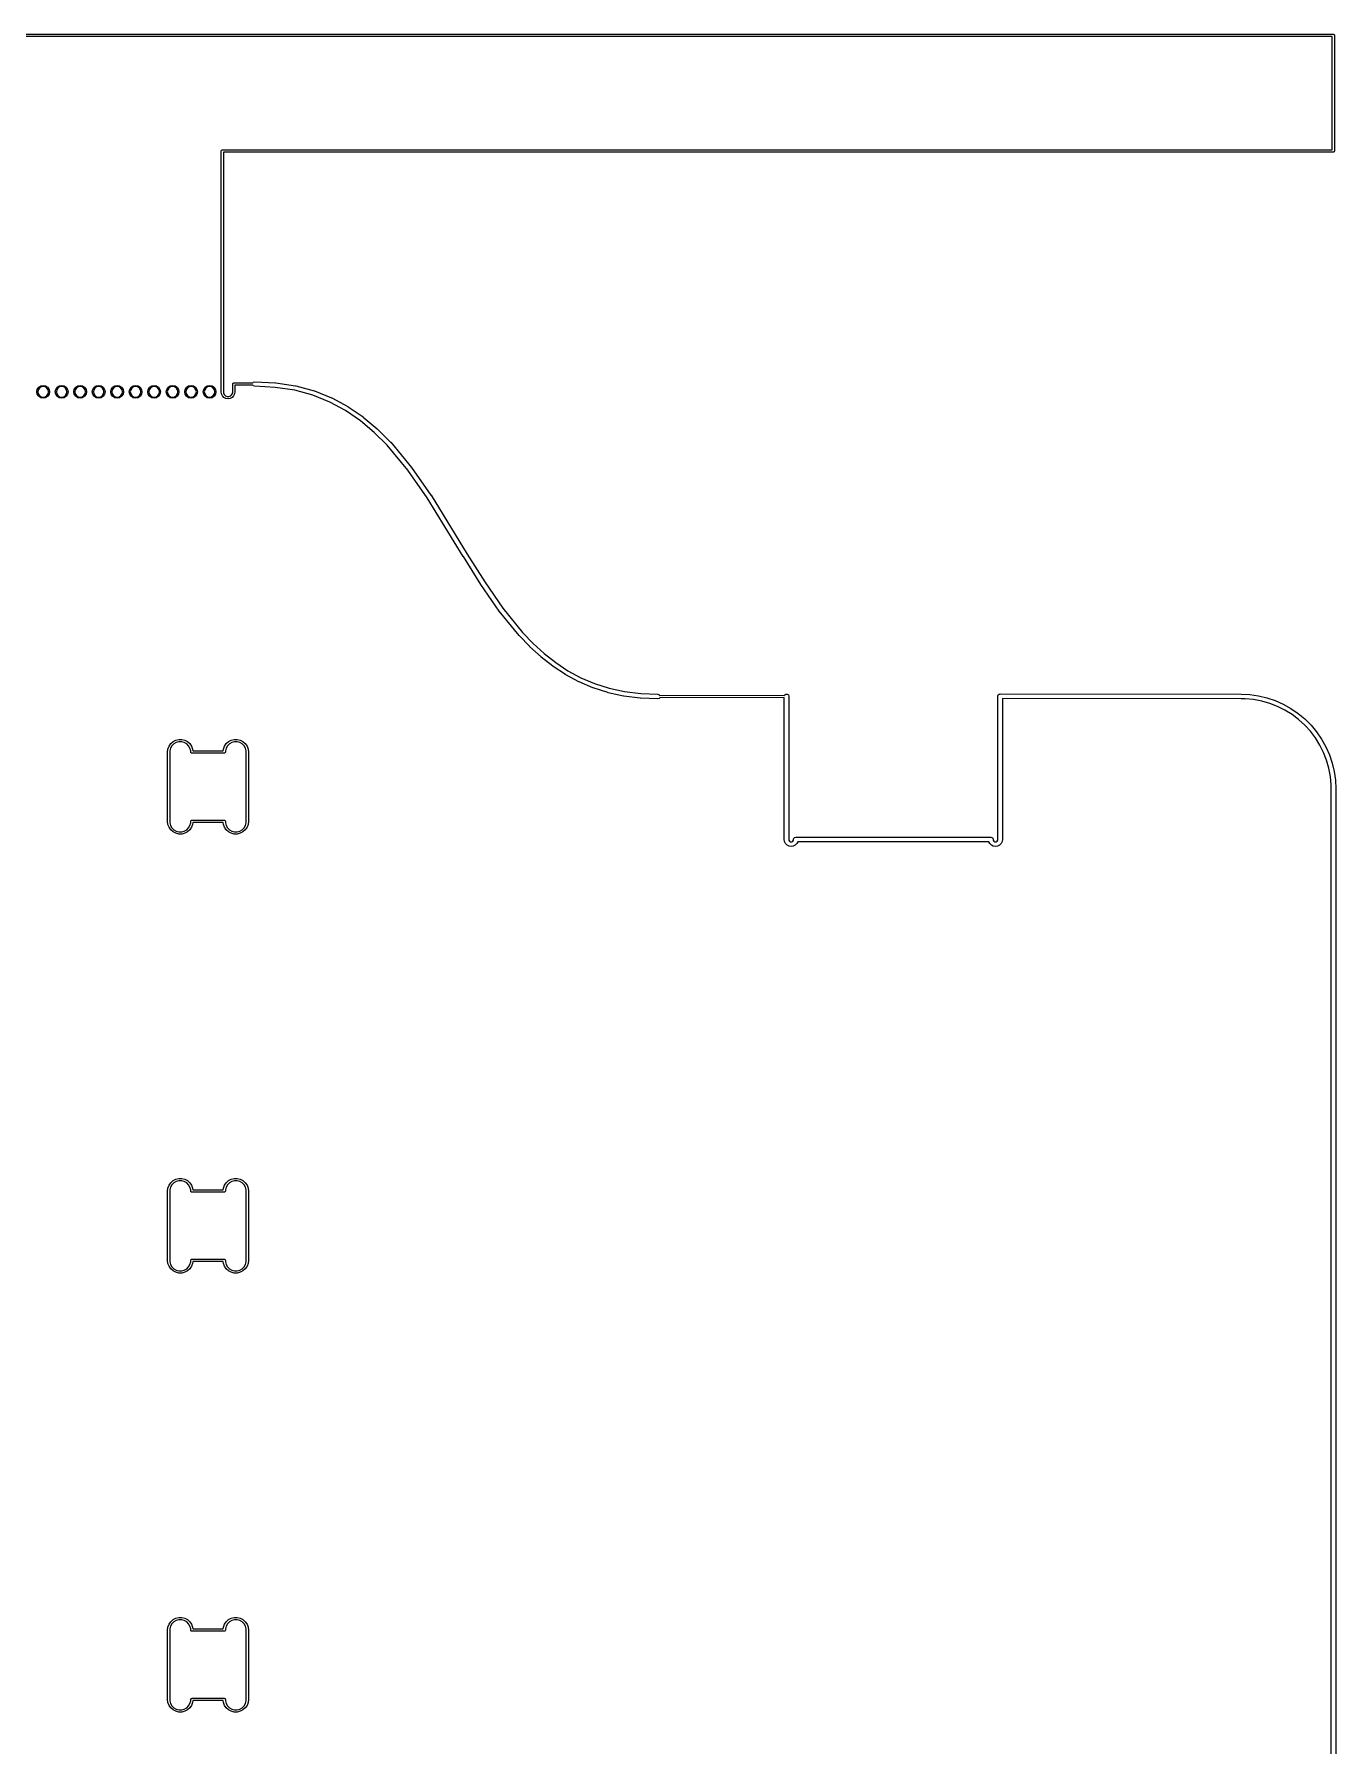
# Model space of a CAD drawing. Extents: x 3.5 to 9.7, y -11.3 to 0.2.
# Drawn here: x 7.493 to 9.71, y -2.743 to 0.173 of the extents above; entities that cross this region are included whole.
import ezdxf

# ---------------------------------------------------------------- set-up
doc = ezdxf.new("R2010")
doc.units = 0
doc.header["$MEASUREMENT"] = 0
doc.layers.add('BLACK', color=7, linetype='CONTINUOUS')

msp = doc.modelspace()

# ---------------------------------------------------------------- linework, layer by layer
at = {"layer": 'BLACK', "linetype": 'CONTINUOUS'}
for p, q in [((4.51438, 0.173131), (9.7063, 0.173131)), ((9.70433, 0.169194), (4.51438, 0.169194)), ((9.70433, -0.023719), (9.70433, 0.169194)), ((9.7063, 0.173131), (9.70769, 0.172555)), ((9.70769, 0.172555), (9.70827, 0.171163)), ((9.70827, 0.171163), (9.70827, -0.025688)), ((7.81122, -0.025688), (7.8118, -0.024296)), ((7.81122, -0.436118), (7.81122, -0.025688)), ((7.8118, -0.024296), (7.81319, -0.023719)), ((7.81319, -0.023719), (9.70433, -0.023719)), ((9.7063, -0.027656), (7.81516, -0.027656)), ((7.81516, -0.027656), (7.81516, -0.436118)), ((9.70769, -0.02708), (9.7063, -0.027656)), ((9.70827, -0.025688), (9.70769, -0.02708)), ((7.49725, -0.436118), (7.49807, -0.431975)), ((7.49807, -0.440261), (7.49725, -0.436118)), ((7.49807, -0.431975), (7.50042, -0.428462)), ((7.49973, -0.432661), (7.49904, -0.436118)), ((7.49904, -0.436118), (7.49973, -0.439574)), ((7.50169, -0.429731), (7.49973, -0.432661)), ((7.50042, -0.428462), (7.50393, -0.426115)), ((7.50462, -0.427773), (7.50169, -0.429731)), ((7.50393, -0.426115), (7.50807, -0.425291)), ((7.50807, -0.427086), (7.50462, -0.427773)), ((7.50807, -0.425291), (7.51222, -0.426115)), ((7.51153, -0.427773), (7.50807, -0.427086)), ((7.51446, -0.429731), (7.51153, -0.427773)), ((7.51222, -0.426115), (7.51573, -0.428462)), ((7.51642, -0.432661), (7.51446, -0.429731)), ((7.51573, -0.428462), (7.51808, -0.431975)), ((7.51711, -0.436118), (7.51642, -0.432661)), ((7.51642, -0.439574), (7.51711, -0.436118)), ((7.51808, -0.431975), (7.5189, -0.436118)), ((7.5189, -0.436118), (7.51808, -0.440261)), ((7.52874, -0.436118), (7.52957, -0.431975)), ((7.52957, -0.440261), (7.52874, -0.436118)), ((7.52957, -0.431975), (7.53191, -0.428462)), ((7.53123, -0.432661), (7.53054, -0.436118)), ((7.53054, -0.436118), (7.53123, -0.439574)), ((7.53318, -0.429731), (7.53123, -0.432661)), ((7.53191, -0.428462), (7.53543, -0.426115)), ((7.53611, -0.427773), (7.53318, -0.429731)), ((7.53543, -0.426115), (7.53957, -0.425291)), ((7.53957, -0.427086), (7.53611, -0.427773)), ((7.53957, -0.425291), (7.54371, -0.426115)), ((7.54303, -0.427773), (7.53957, -0.427086)), ((7.54596, -0.429731), (7.54303, -0.427773)), ((7.54371, -0.426115), (7.54723, -0.428462)), ((7.54791, -0.432661), (7.54596, -0.429731)), ((7.54723, -0.428462), (7.54957, -0.431975)), ((7.5486, -0.436118), (7.54791, -0.432661)), ((7.54791, -0.439574), (7.5486, -0.436118)), ((7.54957, -0.431975), (7.5504, -0.436118)), ((7.5504, -0.436118), (7.54957, -0.440261)), ((7.56024, -0.436118), (7.56106, -0.431975)), ((7.56106, -0.440261), (7.56024, -0.436118)), ((7.56106, -0.431975), (7.56341, -0.428462)), ((7.56272, -0.432661), (7.56203, -0.436118)), ((7.56203, -0.436118), (7.56272, -0.439574)), ((7.56468, -0.429731), (7.56272, -0.432661)), ((7.56341, -0.428462), (7.56692, -0.426115)), ((7.56761, -0.427773), (7.56468, -0.429731)), ((7.56692, -0.426115), (7.57107, -0.425291)), ((7.57107, -0.427086), (7.56761, -0.427773)), ((7.57107, -0.425291), (7.57521, -0.426115)), ((7.57452, -0.427773), (7.57107, -0.427086)), ((7.57745, -0.429731), (7.57452, -0.427773)), ((7.57521, -0.426115), (7.57872, -0.428462)), ((7.57941, -0.432661), (7.57745, -0.429731)), ((7.57872, -0.428462), (7.58107, -0.431975)), ((7.5801, -0.436118), (7.57941, -0.432661)), ((7.57941, -0.439574), (7.5801, -0.436118)), ((7.58107, -0.431975), (7.58189, -0.436118)), ((7.58189, -0.436118), (7.58107, -0.440261)), ((7.59174, -0.436118), (7.59256, -0.431975)), ((7.59256, -0.440261), (7.59174, -0.436118)), ((7.59256, -0.431975), (7.59491, -0.428462)), ((7.59422, -0.432661), (7.59353, -0.436118)), ((7.59353, -0.436118), (7.59422, -0.439574)), ((7.59618, -0.429731), (7.59422, -0.432661)), ((7.59491, -0.428462), (7.59842, -0.426115)), ((7.59911, -0.427773), (7.59618, -0.429731)), ((7.59842, -0.426115), (7.60256, -0.425291)), ((7.60256, -0.427086), (7.59911, -0.427773)), ((7.60256, -0.425291), (7.60671, -0.426115)), ((7.60602, -0.427773), (7.60256, -0.427086)), ((7.60895, -0.429731), (7.60602, -0.427773)), ((7.60671, -0.426115), (7.61022, -0.428462)), ((7.61091, -0.432661), (7.60895, -0.429731)), ((7.61022, -0.428462), (7.61256, -0.431975)), ((7.61159, -0.436118), (7.61091, -0.432661)), ((7.61091, -0.439574), (7.61159, -0.436118)), ((7.61256, -0.431975), (7.61339, -0.436118)), ((7.61339, -0.436118), (7.61256, -0.440261)), ((7.62323, -0.436118), (7.62406, -0.431975)), ((7.62406, -0.440261), (7.62323, -0.436118)), ((7.62406, -0.431975), (7.6264, -0.428462)), ((7.62571, -0.432661), (7.62503, -0.436118)), ((7.62503, -0.436118), (7.62571, -0.439574)), ((7.62767, -0.429731), (7.62571, -0.432661)), ((7.6264, -0.428462), (7.62991, -0.426115)), ((7.6306, -0.427773), (7.62767, -0.429731)), ((7.62991, -0.426115), (7.63406, -0.425291)), ((7.63406, -0.427086), (7.6306, -0.427773)), ((7.63406, -0.425291), (7.6382, -0.426115)), ((7.63751, -0.427773), (7.63406, -0.427086)), ((7.64044, -0.429731), (7.63751, -0.427773)), ((7.6382, -0.426115), (7.64171, -0.428462)), ((7.6424, -0.432661), (7.64044, -0.429731)), ((7.64171, -0.428462), (7.64406, -0.431975)), ((7.64309, -0.436118), (7.6424, -0.432661)), ((7.6424, -0.439574), (7.64309, -0.436118)), ((7.64406, -0.431975), (7.64488, -0.436118)), ((7.64488, -0.436118), (7.64406, -0.440261)), ((7.65473, -0.436118), (7.65555, -0.431975)), ((7.65555, -0.440261), (7.65473, -0.436118)), ((7.65555, -0.431975), (7.6579, -0.428462)), ((7.65721, -0.432661), (7.65652, -0.436118)), ((7.65652, -0.436118), (7.65721, -0.439574)), ((7.65917, -0.429731), (7.65721, -0.432661)), ((7.6579, -0.428462), (7.66141, -0.426115)), ((7.6621, -0.427773), (7.65917, -0.429731)), ((7.66141, -0.426115), (7.66555, -0.425291)), ((7.66555, -0.427086), (7.6621, -0.427773)), ((7.66555, -0.425291), (7.6697, -0.426115)), ((7.66901, -0.427773), (7.66555, -0.427086)), ((7.67194, -0.429731), (7.66901, -0.427773)), ((7.6697, -0.426115), (7.67321, -0.428462)), ((7.6739, -0.432661), (7.67194, -0.429731)), ((7.67321, -0.428462), (7.67556, -0.431975)), ((7.67459, -0.436118), (7.6739, -0.432661)), ((7.6739, -0.439574), (7.67459, -0.436118)), ((7.67556, -0.431975), (7.67638, -0.436118)), ((7.67638, -0.436118), (7.67556, -0.440261)), ((7.68622, -0.436118), (7.68705, -0.431975)), ((7.68705, -0.440261), (7.68622, -0.436118)), ((7.68705, -0.431975), (7.68939, -0.428462)), ((7.68871, -0.432661), (7.68802, -0.436118)), ((7.68802, -0.436118), (7.68871, -0.439574)), ((7.69066, -0.429731), (7.68871, -0.432661)), ((7.68939, -0.428462), (7.69291, -0.426115)), ((7.69359, -0.427773), (7.69066, -0.429731)), ((7.69291, -0.426115), (7.69705, -0.425291)), ((7.69705, -0.427086), (7.69359, -0.427773)), ((7.69705, -0.425291), (7.70119, -0.426115)), ((7.70051, -0.427773), (7.69705, -0.427086)), ((7.70344, -0.429731), (7.70051, -0.427773)), ((7.70119, -0.426115), (7.70471, -0.428462)), ((7.70539, -0.432661), (7.70344, -0.429731)), ((7.70471, -0.428462), (7.70705, -0.431975)), ((7.70608, -0.436118), (7.70539, -0.432661)), ((7.70539, -0.439574), (7.70608, -0.436118)), ((7.70705, -0.431975), (7.70788, -0.436118)), ((7.70788, -0.436118), (7.70705, -0.440261)), ((7.71772, -0.436118), (7.71854, -0.431975)), ((7.71854, -0.440261), (7.71772, -0.436118)), ((7.71854, -0.431975), (7.72089, -0.428462)), ((7.7202, -0.432661), (7.71951, -0.436118)), ((7.71951, -0.436118), (7.7202, -0.439574)), ((7.72216, -0.429731), (7.7202, -0.432661)), ((7.72089, -0.428462), (7.7244, -0.426115)), ((7.72509, -0.427773), (7.72216, -0.429731)), ((7.7244, -0.426115), (7.72855, -0.425291)), ((7.72855, -0.427086), (7.72509, -0.427773)), ((7.72855, -0.425291), (7.73269, -0.426115)), ((7.732, -0.427773), (7.72855, -0.427086)), ((7.73493, -0.429731), (7.732, -0.427773)), ((7.73269, -0.426115), (7.7362, -0.428462)), ((7.73689, -0.432661), (7.73493, -0.429731)), ((7.7362, -0.428462), (7.73855, -0.431975)), ((7.73758, -0.436118), (7.73689, -0.432661)), ((7.73689, -0.439574), (7.73758, -0.436118)), ((7.73855, -0.431975), (7.73937, -0.436118)), ((7.73937, -0.436118), (7.73855, -0.440261)), ((7.74922, -0.436118), (7.75004, -0.431975)), ((7.75004, -0.440261), (7.74922, -0.436118)), ((7.75004, -0.431975), (7.75239, -0.428462)), ((7.7517, -0.432661), (7.75101, -0.436118)), ((7.75101, -0.436118), (7.7517, -0.439574)), ((7.75366, -0.429731), (7.7517, -0.432661)), ((7.75239, -0.428462), (7.7559, -0.426115)), ((7.75659, -0.427773), (7.75366, -0.429731)), ((7.7559, -0.426115), (7.76004, -0.425291)), ((7.76004, -0.427086), (7.75659, -0.427773)), ((7.76004, -0.425291), (7.76419, -0.426115)), ((7.7635, -0.427773), (7.76004, -0.427086)), ((7.76643, -0.429731), (7.7635, -0.427773)), ((7.76419, -0.426115), (7.7677, -0.428462)), ((7.76839, -0.432661), (7.76643, -0.429731)), ((7.7677, -0.428462), (7.77004, -0.431975)), ((7.76907, -0.436118), (7.76839, -0.432661)), ((7.76839, -0.439574), (7.76907, -0.436118)), ((7.77004, -0.431975), (7.77087, -0.436118)), ((7.77087, -0.436118), (7.77004, -0.440261)), ((7.78071, -0.436118), (7.78154, -0.431975)), ((7.78154, -0.440261), (7.78071, -0.436118)), ((7.78154, -0.431975), (7.78388, -0.428462)), ((7.78319, -0.432661), (7.78251, -0.436118)), ((7.78251, -0.436118), (7.78319, -0.439574)), ((7.78515, -0.429731), (7.78319, -0.432661)), ((7.78388, -0.428462), (7.78739, -0.426115)), ((7.78808, -0.427773), (7.78515, -0.429731)), ((7.78739, -0.426115), (7.79154, -0.425291)), ((7.79154, -0.427086), (7.78808, -0.427773)), ((7.79154, -0.425291), (7.79568, -0.426115)), ((7.79499, -0.427773), (7.79154, -0.427086)), ((7.79792, -0.429731), (7.79499, -0.427773)), ((7.79568, -0.426115), (7.79919, -0.428462)), ((7.79988, -0.432661), (7.79792, -0.429731)), ((7.79919, -0.428462), (7.80154, -0.431975)), ((7.80057, -0.436118), (7.79988, -0.432661)), ((7.79988, -0.439574), (7.80057, -0.436118)), ((7.80154, -0.431975), (7.80236, -0.436118)), ((7.80236, -0.436118), (7.80154, -0.440261)), ((7.8118, -0.439768), (7.81122, -0.436118)), ((7.81516, -0.436118), (7.81516, -0.437684)), ((7.83091, -0.422833), (7.8312, -0.422139)), ((7.83091, -0.422834), (7.83091, -0.422833)), ((7.83091, -0.422835), (7.83091, -0.422834)), ((7.83091, -0.436118), (7.83091, -0.422835)), ((7.83091, -0.437684), (7.83091, -0.436118)), ((7.8312, -0.422139), (7.83148, -0.421443)), ((7.83148, -0.421443), (7.83149, -0.421442)), ((7.83149, -0.421442), (7.83218, -0.421153)), ((7.83149, -0.421442), (7.83149, -0.421442)), ((7.83218, -0.421153), (7.83288, -0.420866)), ((7.83288, -0.420866), (7.83288, -0.420866)), ((7.83288, -0.420866), (7.83288, -0.420866)), ((7.83288, -0.420866), (7.86499, -0.42089)), ((7.83485, -0.436118), (7.83427, -0.439768)), ((7.86502, -0.424828), (7.83485, -0.424805)), ((7.83485, -0.424805), (7.83485, -0.436118)), ((7.86499, -0.42089), (7.86605, -0.419568)), ((7.86574, -0.425931), (7.86502, -0.424828)), ((7.86801, -0.426794), (7.86574, -0.425931)), ((7.86605, -0.419568), (7.8684, -0.418929)), ((7.9035, -0.428516), (7.86801, -0.426794)), ((7.8684, -0.418929), (7.90409, -0.420661)), ((7.93656, -0.433615), (7.9035, -0.428516)), ((7.90409, -0.420661), (7.90429, -0.420737)), ((7.90429, -0.420737), (7.9045, -0.420703)), ((7.9045, -0.420703), (7.93798, -0.425867)), ((7.96745, -0.442005), (7.93656, -0.433615)), ((7.93798, -0.425867), (7.93818, -0.42597)), ((7.93818, -0.42597), (7.93841, -0.425959)), ((7.93841, -0.425959), (7.96973, -0.434466)), ((7.96973, -0.434466), (7.96993, -0.434594)), ((7.96993, -0.434594), (7.97017, -0.43461)), ((7.97017, -0.43461), (7.99943, -0.446319)), ((7.50042, -0.443773), (7.49807, -0.440261)), ((7.49973, -0.439574), (7.50169, -0.442504)), ((7.50393, -0.44612), (7.50042, -0.443773)), ((7.50169, -0.442504), (7.50462, -0.444462)), ((7.50807, -0.446945), (7.50393, -0.44612)), ((7.50462, -0.444462), (7.50807, -0.44515)), ((7.50807, -0.44515), (7.51153, -0.444462)), ((7.51222, -0.44612), (7.50807, -0.446945)), ((7.51153, -0.444462), (7.51446, -0.442504)), ((7.51573, -0.443773), (7.51222, -0.44612)), ((7.51446, -0.442504), (7.51642, -0.439574)), ((7.51808, -0.440261), (7.51573, -0.443773)), ((7.53191, -0.443773), (7.52957, -0.440261)), ((7.53123, -0.439574), (7.53318, -0.442504)), ((7.53543, -0.44612), (7.53191, -0.443773)), ((7.53318, -0.442504), (7.53611, -0.444462)), ((7.53957, -0.446945), (7.53543, -0.44612)), ((7.53611, -0.444462), (7.53957, -0.44515)), ((7.53957, -0.44515), (7.54303, -0.444462)), ((7.54371, -0.44612), (7.53957, -0.446945)), ((7.54303, -0.444462), (7.54596, -0.442504)), ((7.54723, -0.443773), (7.54371, -0.44612)), ((7.54596, -0.442504), (7.54791, -0.439574)), ((7.54957, -0.440261), (7.54723, -0.443773)), ((7.56341, -0.443773), (7.56106, -0.440261)), ((7.56272, -0.439574), (7.56468, -0.442504)), ((7.56692, -0.44612), (7.56341, -0.443773)), ((7.56468, -0.442504), (7.56761, -0.444462)), ((7.57107, -0.446945), (7.56692, -0.44612)), ((7.56761, -0.444462), (7.57107, -0.44515)), ((7.57107, -0.44515), (7.57452, -0.444462)), ((7.57521, -0.44612), (7.57107, -0.446945)), ((7.57452, -0.444462), (7.57745, -0.442504)), ((7.57872, -0.443773), (7.57521, -0.44612)), ((7.57745, -0.442504), (7.57941, -0.439574)), ((7.58107, -0.440261), (7.57872, -0.443773)), ((7.59491, -0.443773), (7.59256, -0.440261)), ((7.59422, -0.439574), (7.59618, -0.442504)), ((7.59842, -0.44612), (7.59491, -0.443773)), ((7.59618, -0.442504), (7.59911, -0.444462)), ((7.60256, -0.446945), (7.59842, -0.44612)), ((7.59911, -0.444462), (7.60256, -0.44515)), ((7.60256, -0.44515), (7.60602, -0.444462)), ((7.60671, -0.44612), (7.60256, -0.446945)), ((7.60602, -0.444462), (7.60895, -0.442504)), ((7.61022, -0.443773), (7.60671, -0.44612)), ((7.60895, -0.442504), (7.61091, -0.439574)), ((7.61256, -0.440261), (7.61022, -0.443773)), ((7.6264, -0.443773), (7.62406, -0.440261)), ((7.62571, -0.439574), (7.62767, -0.442504)), ((7.62991, -0.44612), (7.6264, -0.443773)), ((7.62767, -0.442504), (7.6306, -0.444462)), ((7.63406, -0.446945), (7.62991, -0.44612)), ((7.6306, -0.444462), (7.63406, -0.44515)), ((7.63406, -0.44515), (7.63751, -0.444462)), ((7.6382, -0.44612), (7.63406, -0.446945)), ((7.63751, -0.444462), (7.64044, -0.442504)), ((7.64171, -0.443773), (7.6382, -0.44612)), ((7.64044, -0.442504), (7.6424, -0.439574)), ((7.64406, -0.440261), (7.64171, -0.443773)), ((7.6579, -0.443773), (7.65555, -0.440261)), ((7.65721, -0.439574), (7.65917, -0.442504)), ((7.66141, -0.44612), (7.6579, -0.443773)), ((7.65917, -0.442504), (7.6621, -0.444462)), ((7.66555, -0.446945), (7.66141, -0.44612)), ((7.6621, -0.444462), (7.66555, -0.44515)), ((7.66555, -0.44515), (7.66901, -0.444462)), ((7.6697, -0.44612), (7.66555, -0.446945)), ((7.66901, -0.444462), (7.67194, -0.442504)), ((7.67321, -0.443773), (7.6697, -0.44612)), ((7.67194, -0.442504), (7.6739, -0.439574)), ((7.67556, -0.440261), (7.67321, -0.443773)), ((7.68939, -0.443773), (7.68705, -0.440261)), ((7.68871, -0.439574), (7.69066, -0.442504)), ((7.69291, -0.44612), (7.68939, -0.443773)), ((7.69066, -0.442504), (7.69359, -0.444462)), ((7.69705, -0.446945), (7.69291, -0.44612)), ((7.69359, -0.444462), (7.69705, -0.44515)), ((7.69705, -0.44515), (7.70051, -0.444462)), ((7.70119, -0.44612), (7.69705, -0.446945)), ((7.70051, -0.444462), (7.70344, -0.442504)), ((7.70471, -0.443773), (7.70119, -0.44612)), ((7.70344, -0.442504), (7.70539, -0.439574)), ((7.70705, -0.440261), (7.70471, -0.443773)), ((7.72089, -0.443773), (7.71854, -0.440261)), ((7.7202, -0.439574), (7.72216, -0.442504)), ((7.7244, -0.44612), (7.72089, -0.443773)), ((7.72216, -0.442504), (7.72509, -0.444462)), ((7.72855, -0.446945), (7.7244, -0.44612)), ((7.72509, -0.444462), (7.72855, -0.44515)), ((7.72855, -0.44515), (7.732, -0.444462)), ((7.73269, -0.44612), (7.72855, -0.446945)), ((7.732, -0.444462), (7.73493, -0.442504)), ((7.7362, -0.443773), (7.73269, -0.44612)), ((7.73493, -0.442504), (7.73689, -0.439574)), ((7.73855, -0.440261), (7.7362, -0.443773)), ((7.75239, -0.443773), (7.75004, -0.440261)), ((7.7517, -0.439574), (7.75366, -0.442504)), ((7.7559, -0.44612), (7.75239, -0.443773)), ((7.75366, -0.442504), (7.75659, -0.444462)), ((7.76004, -0.446945), (7.7559, -0.44612)), ((7.75659, -0.444462), (7.76004, -0.44515)), ((7.76004, -0.44515), (7.7635, -0.444462)), ((7.76419, -0.44612), (7.76004, -0.446945)), ((7.7635, -0.444462), (7.76643, -0.442504)), ((7.7677, -0.443773), (7.76419, -0.44612)), ((7.76643, -0.442504), (7.76839, -0.439574)), ((7.77004, -0.440261), (7.7677, -0.443773)), ((7.78388, -0.443773), (7.78154, -0.440261)), ((7.78319, -0.439574), (7.78515, -0.442504)), ((7.78739, -0.44612), (7.78388, -0.443773)), ((7.78515, -0.442504), (7.78808, -0.444462)), ((7.79154, -0.446945), (7.78739, -0.44612)), ((7.78808, -0.444462), (7.79154, -0.44515)), ((7.79154, -0.44515), (7.79499, -0.444462)), ((7.79568, -0.44612), (7.79154, -0.446945)), ((7.79499, -0.444462), (7.79792, -0.442504)), ((7.79919, -0.443773), (7.79568, -0.44612)), ((7.79792, -0.442504), (7.79988, -0.439574)), ((7.80154, -0.440261), (7.79919, -0.443773)), ((7.81348, -0.44306), (7.8118, -0.439768)), ((7.81609, -0.445673), (7.81348, -0.44306)), ((7.81516, -0.437684), (7.81636, -0.440578)), ((7.81938, -0.447351), (7.81609, -0.445673)), ((7.81636, -0.440578), (7.81857, -0.442793)), ((7.81857, -0.442793), (7.82147, -0.443992)), ((7.82303, -0.447929), (7.81938, -0.447351)), ((7.82147, -0.443992), (7.8246, -0.443992)), ((7.82668, -0.447351), (7.82303, -0.447929)), ((7.8246, -0.443992), (7.82749, -0.442793)), ((7.82998, -0.445673), (7.82668, -0.447351)), ((7.82749, -0.442793), (7.82971, -0.440578)), ((7.82971, -0.440578), (7.83091, -0.437684)), ((7.83259, -0.44306), (7.82998, -0.445673)), ((7.83427, -0.439768), (7.83259, -0.44306)), ((7.99629, -0.453546), (7.96745, -0.442005)), ((8.02322, -0.468066), (7.99629, -0.453546)), ((7.99943, -0.446319), (7.9996, -0.446467)), ((7.9996, -0.446467), (7.99983, -0.446509)), ((7.99983, -0.446509), (8.02715, -0.461236)), ((8.02715, -0.461236), (8.0273, -0.461395)), ((8.0273, -0.461395), (8.02751, -0.461457)), ((8.02751, -0.461457), (8.05302, -0.478983)), ((8.0484, -0.485364), (8.02322, -0.468066)), ((8.07199, -0.505209), (8.0484, -0.485364)), ((8.05302, -0.478983), (8.05314, -0.479141)), ((8.05314, -0.479141), (8.05332, -0.479215)), ((8.05332, -0.479215), (8.07719, -0.499292)), ((8.09414, -0.527315), (8.07199, -0.505209)), ((8.07719, -0.499292), (8.07728, -0.499439)), ((8.07728, -0.499439), (8.07744, -0.499518)), ((8.07744, -0.499518), (8.09983, -0.521872)), ((8.09983, -0.521872), (8.09992, -0.522042)), ((8.09992, -0.522042), (8.10008, -0.522143)), ((8.10008, -0.522143), (8.13565, -0.564967)), ((8.12949, -0.56987), (8.09414, -0.527315)), ((8.16215, -0.616724), (8.12949, -0.56987)), ((8.13565, -0.564967), (8.13571, -0.565127)), ((8.13571, -0.565127), (8.13585, -0.565231)), ((8.13585, -0.565231), (8.16867, -0.612312)), ((8.16867, -0.612312), (8.16871, -0.612422)), ((8.22386, -0.71681), (8.16215, -0.616724)), ((8.16871, -0.612422), (8.1688, -0.612497)), ((8.1688, -0.612497), (8.23056, -0.712668)), ((8.22387, -0.71682), (8.22386, -0.71681)), ((8.22388, -0.716835), (8.22387, -0.71682)), ((8.25365, -0.764316), (8.22388, -0.716835)), ((8.23056, -0.712668), (8.26027, -0.760057)), ((8.25372, -0.764376), (8.25365, -0.764316)), ((8.25375, -0.764465), (8.25372, -0.764376)), ((8.28501, -0.809634), (8.25375, -0.764465)), ((8.26027, -0.760057), (8.29139, -0.805027)), ((8.28513, -0.80973), (8.28501, -0.809634)), ((8.28519, -0.809879), (8.28513, -0.80973)), ((8.31889, -0.851268), (8.28519, -0.809879)), ((8.29139, -0.805027), (8.32489, -0.846174)), ((8.31903, -0.851358), (8.31889, -0.851268)), ((8.3191, -0.851506), (8.31903, -0.851358)), ((8.33714, -0.870344), (8.3191, -0.851506)), ((8.32489, -0.846174), (8.34274, -0.864804)), ((8.33726, -0.870408), (8.33714, -0.870344)), ((8.33733, -0.870525), (8.33726, -0.870408)), ((8.35631, -0.887904), (8.33733, -0.870525)), ((8.34274, -0.864804), (8.36152, -0.881997)), ((8.35645, -0.887967), (8.35631, -0.887904)), ((8.35654, -0.888094), (8.35645, -0.887967)), ((8.37656, -0.903858), (8.35654, -0.888094)), ((8.36152, -0.881997), (8.38131, -0.897571)), ((8.37672, -0.903916), (8.37656, -0.903858)), ((8.37683, -0.904048), (8.37672, -0.903916)), ((8.38131, -0.897571), (8.40219, -0.911389)), ((8.39799, -0.918052), (8.37683, -0.904048)), ((8.39816, -0.9181), (8.39799, -0.918052)), ((8.39829, -0.918231), (8.39816, -0.9181)), ((8.42067, -0.930339), (8.39829, -0.918231)), ((8.40219, -0.911389), (8.42426, -0.923326)), ((8.42086, -0.930374), (8.42067, -0.930339)), ((8.421, -0.930499), (8.42086, -0.930374)), ((8.44469, -0.940589), (8.421, -0.930499)), ((8.42426, -0.923326), (8.4476, -0.933272)), ((8.44488, -0.940606), (8.44469, -0.940589)), ((8.44504, -0.940719), (8.44488, -0.940606)), ((8.47009, -0.948687), (8.44504, -0.940719)), ((8.4476, -0.933272), (8.4723, -0.941127)), ((8.47028, -0.948686), (8.47009, -0.948687)), ((8.47045, -0.948782), (8.47028, -0.948686)), ((8.49693, -0.95454), (8.47045, -0.948782)), ((8.4723, -0.941127), (8.49843, -0.946808)), ((8.49711, -0.954522), (8.49693, -0.95454)), ((8.49728, -0.9546), (8.49711, -0.954522)), ((8.52522, -0.958083), (8.49728, -0.9546)), ((8.49843, -0.946808), (8.52603, -0.950249)), ((8.52539, -0.95805), (8.52522, -0.958083)), ((8.52555, -0.95811), (8.52539, -0.95805)), ((8.55499, -0.959276), (8.52555, -0.95811)), ((8.52603, -0.950249), (8.5553, -0.951408)), ((8.55733, -0.958616), (8.55499, -0.959276)), ((8.5553, -0.951408), (8.55758, -0.952251)), ((8.55837, -0.957303), (8.55733, -0.958616)), ((8.55758, -0.952251), (8.55833, -0.953366)), ((8.55833, -0.953366), (8.77123, -0.952914)), ((8.77059, -0.956852), (8.55837, -0.957303)), ((8.77059, -1.19897), (8.77059, -0.956852)), ((8.77123, -0.952914), (8.77134, -0.952561)), ((8.77134, -0.952561), (8.77331, -0.951131)), ((8.77331, -0.951131), (8.77574, -0.951131)), ((8.77574, -0.951131), (8.77771, -0.952561)), ((8.77771, -0.952561), (8.77846, -0.954875)), ((8.77846, -0.954875), (8.77846, -1.19897)), ((9.13437, -0.954875), (9.13456, -0.95428)), ((9.13437, -1.19897), (9.13437, -0.954875)), ((9.13456, -0.953654), (9.13493, -0.953152)), ((9.13456, -0.95428), (9.13456, -0.953654)), ((9.13493, -0.953152), (9.13512, -0.952561)), ((9.13512, -0.952561), (9.13563, -0.952193)), ((9.13563, -0.952193), (9.13599, -0.951688)), ((9.13599, -0.951688), (9.13659, -0.951496)), ((9.13659, -0.951496), (9.13709, -0.951131)), ((9.13709, -0.951131), (9.13771, -0.951131)), ((9.13771, -0.951131), (9.13831, -0.950938)), ((9.13831, -0.950938), (9.54882, -0.951405)), ((9.54881, -0.959279), (9.14224, -0.958817)), ((9.14224, -0.958817), (9.14224, -1.19897)), ((9.54882, -0.959278), (9.54881, -0.959279)), ((9.54882, -0.951405), (9.54882, -0.951405)), ((9.54882, -0.951405), (9.56371, -0.952093)), ((9.54882, -0.959279), (9.54882, -0.959278)), ((9.55592, -0.959279), (9.54882, -0.959279)), ((9.57005, -0.960589), (9.55592, -0.959279)), ((9.56371, -0.952093), (9.57848, -0.954153)), ((9.58401, -0.963198), (9.57005, -0.960589)), ((9.57848, -0.954153), (9.59299, -0.957567)), ((9.59299, -0.957567), (9.60713, -0.962305)), ((9.60713, -0.962305), (9.62077, -0.968327)), ((9.59767, -0.967083), (9.58401, -0.963198)), ((9.6109, -0.972212), (9.59767, -0.967083)), ((9.62361, -0.97854), (9.6109, -0.972212)), ((9.62077, -0.968327), (9.63379, -0.975582)), ((9.63568, -0.986014), (9.62361, -0.97854)), ((9.63379, -0.975582), (9.64609, -0.984008)), ((9.64701, -0.99457), (9.63568, -0.986014)), ((9.64609, -0.984008), (9.65757, -0.993533)), ((9.65751, -1.00413), (9.64701, -0.99457)), ((9.66707, -1.01463), (9.65751, -1.00413)), ((9.65757, -0.993533), (9.66811, -1.00408)), ((9.67563, -1.02596), (9.66707, -1.01463)), ((9.66811, -1.00408), (9.67763, -1.01555)), ((9.67763, -1.01555), (9.68606, -1.02785)), ((7.72003, -1.05), (7.72066, -1.04482)), ((7.72066, -1.04482), (7.72251, -1.03994)), ((7.72251, -1.03994), (7.72548, -1.03564)), ((7.72518, -1.04316), (7.72397, -1.04767)), ((7.72397, -1.04767), (7.72397, -1.05)), ((7.72751, -1.03912), (7.72518, -1.04316)), ((7.72548, -1.03564), (7.72938, -1.03218)), ((7.73081, -1.03582), (7.72751, -1.03912)), ((7.72938, -1.03218), (7.73401, -1.02975)), ((7.73485, -1.03349), (7.73081, -1.03582)), ((7.73401, -1.02975), (7.73908, -1.0285)), ((7.73935, -1.03228), (7.73485, -1.03349)), ((7.73908, -1.0285), (7.7443, -1.0285)), ((7.74402, -1.03228), (7.73935, -1.03228)), ((7.74852, -1.03349), (7.74402, -1.03228)), ((7.7443, -1.0285), (7.74936, -1.02975)), ((7.75256, -1.03582), (7.74852, -1.03349)), ((7.74936, -1.02975), (7.75399, -1.03218)), ((7.75586, -1.03912), (7.75256, -1.03582)), ((7.75399, -1.03218), (7.75789, -1.03564)), ((7.75819, -1.04316), (7.75586, -1.03912)), ((7.75789, -1.03564), (7.76086, -1.03994)), ((7.7594, -1.04767), (7.75819, -1.04316)), ((7.7594, -1.05), (7.7594, -1.04767)), ((7.76086, -1.03994), (7.76271, -1.04482)), ((7.76271, -1.04482), (7.7631, -1.04803)), ((7.7631, -1.04803), (7.81476, -1.04803)), ((7.81476, -1.04803), (7.81515, -1.04482)), ((7.81515, -1.04482), (7.817, -1.03994)), ((7.817, -1.03994), (7.81997, -1.03564)), ((7.81966, -1.04316), (7.81846, -1.04767)), ((7.81846, -1.04767), (7.81846, -1.05)), ((7.822, -1.03912), (7.81966, -1.04316)), ((7.81997, -1.03564), (7.82387, -1.03218)), ((7.8253, -1.03582), (7.822, -1.03912)), ((7.82387, -1.03218), (7.8285, -1.02975)), ((7.82934, -1.03349), (7.8253, -1.03582)), ((7.8285, -1.02975), (7.83356, -1.0285)), ((7.83384, -1.03228), (7.82934, -1.03349)), ((7.83356, -1.0285), (7.83878, -1.0285)), ((7.83851, -1.03228), (7.83384, -1.03228)), ((7.84301, -1.03349), (7.83851, -1.03228)), ((7.83878, -1.0285), (7.84385, -1.02975)), ((7.84705, -1.03582), (7.84301, -1.03349)), ((7.84385, -1.02975), (7.84847, -1.03218)), ((7.85035, -1.03912), (7.84705, -1.03582)), ((7.84847, -1.03218), (7.85238, -1.03564)), ((7.85268, -1.04316), (7.85035, -1.03912)), ((7.85238, -1.03564), (7.85535, -1.03994)), ((7.85389, -1.04767), (7.85268, -1.04316)), ((7.85389, -1.05), (7.85389, -1.04767)), ((7.85535, -1.03994), (7.8572, -1.04482)), ((7.8572, -1.04482), (7.85783, -1.05)), ((9.6831, -1.03803), (9.67563, -1.02596)), ((9.68943, -1.05074), (9.6831, -1.03803)), ((9.68606, -1.02785), (9.69331, -1.04087)), ((9.69331, -1.04087), (9.69934, -1.05451)), ((7.72003, -1.16811), (7.72003, -1.05)), ((7.72397, -1.05), (7.72397, -1.16811)), ((7.75978, -1.05116), (7.7594, -1.05)), ((7.75993, -1.05126), (7.75978, -1.05116)), ((7.75998, -1.05139), (7.75993, -1.05126)), ((7.76026, -1.05151), (7.75998, -1.05139)), ((7.76076, -1.05187), (7.76026, -1.05151)), ((7.76114, -1.05187), (7.76076, -1.05187)), ((7.76137, -1.05197), (7.76114, -1.05187)), ((7.81649, -1.05197), (7.76137, -1.05197)), ((7.81672, -1.05187), (7.81649, -1.05197)), ((7.8171, -1.05187), (7.81672, -1.05187)), ((7.8176, -1.05151), (7.8171, -1.05187)), ((7.81788, -1.05139), (7.8176, -1.05151)), ((7.81793, -1.05126), (7.81788, -1.05139)), ((7.81808, -1.05116), (7.81793, -1.05126)), ((7.81846, -1.05), (7.81808, -1.05116)), ((7.85389, -1.16811), (7.85389, -1.05)), ((7.85783, -1.05), (7.85783, -1.16811)), ((9.69456, -1.06398), (9.68943, -1.05074)), ((9.69844, -1.07763), (9.69456, -1.06398)), ((9.70105, -1.09159), (9.69844, -1.07763)), ((9.69934, -1.05451), (9.70407, -1.06865)), ((9.70407, -1.06865), (9.70749, -1.08316)), ((9.70236, -1.10572), (9.70105, -1.09159)), ((9.70236, -1.11282), (9.70236, -1.10572)), ((9.70749, -1.08316), (9.70955, -1.09793)), ((9.70955, -1.09793), (9.71024, -1.11282)), ((9.70236, -3.58145), (9.70236, -1.11282)), ((9.70236, -1.11282), (9.70236, -1.11282)), ((9.71024, -1.11282), (9.71024, -1.11282)), ((9.71024, -1.11282), (9.71024, -3.58148)), ((7.76026, -1.1666), (7.76076, -1.16624)), ((7.76076, -1.16624), (7.76114, -1.16624)), ((7.76114, -1.16624), (7.76137, -1.16614)), ((7.76137, -1.16614), (7.81649, -1.16614)), ((7.81649, -1.16614), (7.81672, -1.16624)), ((7.81672, -1.16624), (7.8171, -1.16624)), ((7.8171, -1.16624), (7.8176, -1.1666)), ((7.72066, -1.17329), (7.72003, -1.16811)), ((7.72251, -1.17817), (7.72066, -1.17329)), ((7.72548, -1.18247), (7.72251, -1.17817)), ((7.72397, -1.16811), (7.72397, -1.17044)), ((7.72397, -1.17044), (7.72518, -1.17495)), ((7.72518, -1.17495), (7.72751, -1.17899)), ((7.72938, -1.18593), (7.72548, -1.18247)), ((7.72751, -1.17899), (7.73081, -1.18229)), ((7.73401, -1.18836), (7.72938, -1.18593)), ((7.73081, -1.18229), (7.73485, -1.18462)), ((7.73908, -1.18961), (7.73401, -1.18836)), ((7.73485, -1.18462), (7.73935, -1.18583)), ((7.7443, -1.18961), (7.73908, -1.18961)), ((7.73935, -1.18583), (7.74402, -1.18583)), ((7.74402, -1.18583), (7.74852, -1.18462)), ((7.74936, -1.18836), (7.7443, -1.18961)), ((7.74852, -1.18462), (7.75256, -1.18229)), ((7.75399, -1.18593), (7.74936, -1.18836)), ((7.75256, -1.18229), (7.75586, -1.17899)), ((7.75789, -1.18247), (7.75399, -1.18593)), ((7.75586, -1.17899), (7.75819, -1.17495)), ((7.76086, -1.17817), (7.75789, -1.18247)), ((7.75819, -1.17495), (7.7594, -1.17044)), ((7.7594, -1.16811), (7.75978, -1.16695)), ((7.7594, -1.17044), (7.7594, -1.16811)), ((7.75978, -1.16695), (7.75993, -1.16685)), ((7.75993, -1.16685), (7.75998, -1.16672)), ((7.75998, -1.16672), (7.76026, -1.1666)), ((7.76271, -1.17329), (7.76086, -1.17817)), ((7.7631, -1.17008), (7.76271, -1.17329)), ((7.81476, -1.17008), (7.7631, -1.17008)), ((7.81515, -1.17329), (7.81476, -1.17008)), ((7.817, -1.17817), (7.81515, -1.17329)), ((7.81997, -1.18247), (7.817, -1.17817)), ((7.8176, -1.1666), (7.81788, -1.16672)), ((7.81788, -1.16672), (7.81793, -1.16685)), ((7.81793, -1.16685), (7.81808, -1.16695)), ((7.81808, -1.16695), (7.81846, -1.16811)), ((7.81846, -1.16811), (7.81846, -1.17044)), ((7.81846, -1.17044), (7.81966, -1.17495)), ((7.81966, -1.17495), (7.822, -1.17899)), ((7.82387, -1.18593), (7.81997, -1.18247)), ((7.822, -1.17899), (7.8253, -1.18229)), ((7.8285, -1.18836), (7.82387, -1.18593)), ((7.8253, -1.18229), (7.82934, -1.18462)), ((7.83356, -1.18961), (7.8285, -1.18836)), ((7.82934, -1.18462), (7.83384, -1.18583)), ((7.83878, -1.18961), (7.83356, -1.18961)), ((7.83384, -1.18583), (7.83851, -1.18583)), ((7.83851, -1.18583), (7.84301, -1.18462)), ((7.84385, -1.18836), (7.83878, -1.18961)), ((7.84301, -1.18462), (7.84705, -1.18229)), ((7.84847, -1.18593), (7.84385, -1.18836)), ((7.84705, -1.18229), (7.85035, -1.17899)), ((7.85238, -1.18247), (7.84847, -1.18593)), ((7.85035, -1.17899), (7.85268, -1.17495)), ((7.85535, -1.17817), (7.85238, -1.18247)), ((7.85268, -1.17495), (7.85389, -1.17044)), ((7.85389, -1.17044), (7.85389, -1.16811)), ((7.8572, -1.17329), (7.85535, -1.17817)), ((7.85783, -1.16811), (7.8572, -1.17329)), ((8.78814, -1.19573), (8.7883, -1.19556)), ((8.7883, -1.19556), (8.79027, -1.19503)), ((8.79027, -1.19503), (9.12256, -1.19503)), ((9.12256, -1.19503), (9.12256, -1.19503)), ((9.12256, -1.19503), (9.12256, -1.19503)), ((9.12256, -1.19503), (9.12453, -1.19556)), ((9.12453, -1.19556), (9.12469, -1.19573)), ((8.77117, -1.20262), (8.77059, -1.19897)), ((8.77284, -1.20591), (8.77117, -1.20262)), ((8.77546, -1.20853), (8.77284, -1.20591)), ((8.77875, -1.2102), (8.77546, -1.20853)), ((8.77846, -1.19897), (8.77846, -1.19897)), ((8.77846, -1.19897), (8.77846, -1.20002)), ((8.77846, -1.20002), (8.77952, -1.20185)), ((8.7824, -1.21078), (8.77875, -1.2102)), ((8.77952, -1.20185), (8.78134, -1.20291)), ((8.78134, -1.20291), (8.78345, -1.20291)), ((8.78605, -1.2102), (8.7824, -1.21078)), ((8.78345, -1.20291), (8.78528, -1.20185)), ((8.78528, -1.20185), (8.78634, -1.20002)), ((8.78934, -1.20853), (8.78605, -1.2102)), ((8.78634, -1.19897), (8.78653, -1.19825)), ((8.78634, -1.20002), (8.78634, -1.19897)), ((8.78653, -1.19775), (8.78674, -1.19746)), ((8.78653, -1.19825), (8.78653, -1.19775)), ((8.78674, -1.19746), (8.78686, -1.197)), ((8.78686, -1.197), (8.78764, -1.19623)), ((8.78764, -1.19623), (8.78796, -1.19578)), ((8.78796, -1.19578), (8.78814, -1.19573)), ((8.79195, -1.20591), (8.78934, -1.20853)), ((8.79349, -1.20291), (8.79195, -1.20591)), ((9.11934, -1.20291), (8.79349, -1.20291)), ((9.12087, -1.20591), (9.11934, -1.20291)), ((9.12348, -1.20853), (9.12087, -1.20591)), ((9.12678, -1.21021), (9.12348, -1.20853)), ((9.12469, -1.19573), (9.12487, -1.19578)), ((9.12487, -1.19578), (9.12519, -1.19623)), ((9.12519, -1.19623), (9.12597, -1.197)), ((9.12597, -1.197), (9.12609, -1.19746)), ((9.12609, -1.19746), (9.1263, -1.19775)), ((9.1263, -1.19775), (9.1263, -1.19825)), ((9.1263, -1.19825), (9.12649, -1.19897)), ((9.12649, -1.19897), (9.12649, -1.19897)), ((9.12649, -1.19897), (9.12649, -1.20003)), ((9.12649, -1.20003), (9.12755, -1.20186)), ((9.13043, -1.21079), (9.12678, -1.21021)), ((9.12755, -1.20186), (9.12937, -1.20291)), ((9.12937, -1.20291), (9.13148, -1.20291)), ((9.13408, -1.21021), (9.13043, -1.21079)), ((9.13148, -1.20291), (9.13331, -1.20186)), ((9.13331, -1.20186), (9.13437, -1.20003)), ((9.13737, -1.20853), (9.13408, -1.21021)), ((9.13437, -1.20003), (9.13437, -1.19897)), ((9.13437, -1.19897), (9.13437, -1.19897)), ((9.13437, -1.19897), (9.13437, -1.19897)), ((9.13999, -1.20591), (9.13737, -1.20853)), ((9.14166, -1.20262), (9.13999, -1.20591)), ((9.14224, -1.19897), (9.14166, -1.20262)), ((9.14224, -1.19897), (9.14224, -1.19897)), ((7.72938, -1.78021), (7.73401, -1.77779)), ((7.73401, -1.77779), (7.73908, -1.77654)), ((7.73908, -1.77654), (7.7443, -1.77654)), ((7.7443, -1.77654), (7.74936, -1.77779)), ((7.74936, -1.77779), (7.75399, -1.78021)), ((7.82387, -1.78021), (7.8285, -1.77779)), ((7.8285, -1.77779), (7.83356, -1.77654)), ((7.83356, -1.77654), (7.83878, -1.77654)), ((7.83878, -1.77654), (7.84385, -1.77779)), ((7.84385, -1.77779), (7.84847, -1.78021)), ((7.72003, -1.79803), (7.72066, -1.79285)), ((7.72003, -1.91614), (7.72003, -1.79803)), ((7.72003, -1.79803), (7.72003, -1.79803)), ((7.72066, -1.79285), (7.72251, -1.78797)), ((7.72251, -1.78797), (7.72548, -1.78367)), ((7.72518, -1.79119), (7.72397, -1.7957)), ((7.72397, -1.7957), (7.72397, -1.79803)), ((7.72397, -1.79803), (7.72397, -1.91614)), ((7.72751, -1.78715), (7.72518, -1.79119)), ((7.72548, -1.78367), (7.72938, -1.78021)), ((7.73081, -1.78385), (7.72751, -1.78715)), ((7.73485, -1.78152), (7.73081, -1.78385)), ((7.73935, -1.78031), (7.73485, -1.78152)), ((7.74402, -1.78031), (7.73935, -1.78031)), ((7.74852, -1.78152), (7.74402, -1.78031)), ((7.75256, -1.78385), (7.74852, -1.78152)), ((7.75586, -1.78715), (7.75256, -1.78385)), ((7.75399, -1.78021), (7.75789, -1.78367)), ((7.75819, -1.79119), (7.75586, -1.78715)), ((7.75789, -1.78367), (7.76086, -1.78797)), ((7.7594, -1.7957), (7.75819, -1.79119)), ((7.7594, -1.79803), (7.7594, -1.7957)), ((7.75978, -1.79919), (7.7594, -1.79803)), ((7.75993, -1.7993), (7.75978, -1.79919)), ((7.75998, -1.79942), (7.75993, -1.7993)), ((7.76026, -1.79954), (7.75998, -1.79942)), ((7.76076, -1.7999), (7.76026, -1.79954)), ((7.76114, -1.7999), (7.76076, -1.7999)), ((7.76086, -1.78797), (7.76271, -1.79285)), ((7.76137, -1.8), (7.76114, -1.7999)), ((7.81649, -1.8), (7.76137, -1.8)), ((7.76271, -1.79285), (7.7631, -1.79606)), ((7.7631, -1.79606), (7.81476, -1.79606)), ((7.81476, -1.79606), (7.81515, -1.79285)), ((7.81515, -1.79285), (7.817, -1.78797)), ((7.81672, -1.7999), (7.81649, -1.8)), ((7.8171, -1.7999), (7.81672, -1.7999)), ((7.817, -1.78797), (7.81997, -1.78367)), ((7.8176, -1.79954), (7.8171, -1.7999)), ((7.81788, -1.79942), (7.8176, -1.79954)), ((7.81793, -1.7993), (7.81788, -1.79942)), ((7.81808, -1.79919), (7.81793, -1.7993)), ((7.81846, -1.79803), (7.81808, -1.79919)), ((7.81966, -1.79119), (7.81846, -1.7957)), ((7.81846, -1.7957), (7.81846, -1.79803)), ((7.822, -1.78715), (7.81966, -1.79119)), ((7.81997, -1.78367), (7.82387, -1.78021)), ((7.8253, -1.78385), (7.822, -1.78715)), ((7.82934, -1.78152), (7.8253, -1.78385)), ((7.83384, -1.78031), (7.82934, -1.78152)), ((7.83851, -1.78031), (7.83384, -1.78031)), ((7.84301, -1.78152), (7.83851, -1.78031)), ((7.84705, -1.78385), (7.84301, -1.78152)), ((7.85035, -1.78715), (7.84705, -1.78385)), ((7.84847, -1.78021), (7.85238, -1.78367)), ((7.85268, -1.79119), (7.85035, -1.78715)), ((7.85238, -1.78367), (7.85535, -1.78797)), ((7.85389, -1.7957), (7.85268, -1.79119)), ((7.85389, -1.79803), (7.85389, -1.7957)), ((7.85389, -1.91614), (7.85389, -1.79803)), ((7.85535, -1.78797), (7.8572, -1.79285)), ((7.8572, -1.79285), (7.85783, -1.79803)), ((7.85783, -1.79803), (7.85783, -1.79803)), ((7.85783, -1.79803), (7.85783, -1.91614)), ((7.72066, -1.92132), (7.72003, -1.91614)), ((7.72251, -1.9262), (7.72066, -1.92132)), ((7.72397, -1.91614), (7.72397, -1.91847)), ((7.72397, -1.91847), (7.72518, -1.92298)), ((7.72518, -1.92298), (7.72751, -1.92702)), ((7.75586, -1.92702), (7.75819, -1.92298)), ((7.75819, -1.92298), (7.7594, -1.91847)), ((7.7594, -1.91614), (7.75978, -1.91498)), ((7.7594, -1.91847), (7.7594, -1.91614)), ((7.75978, -1.91498), (7.75993, -1.91488)), ((7.75993, -1.91488), (7.75998, -1.91475)), ((7.75998, -1.91475), (7.76026, -1.91463)), ((7.76026, -1.91463), (7.76076, -1.91427)), ((7.76076, -1.91427), (7.76114, -1.91427)), ((7.76271, -1.92132), (7.76086, -1.9262)), ((7.76114, -1.91427), (7.76137, -1.91417)), ((7.76137, -1.91417), (7.81649, -1.91417)), ((7.7631, -1.91811), (7.76271, -1.92132)), ((7.81476, -1.91811), (7.7631, -1.91811)), ((7.81515, -1.92132), (7.81476, -1.91811)), ((7.817, -1.9262), (7.81515, -1.92132)), ((7.81649, -1.91417), (7.81672, -1.91427)), ((7.81672, -1.91427), (7.8171, -1.91427)), ((7.8171, -1.91427), (7.8176, -1.91463)), ((7.8176, -1.91463), (7.81788, -1.91475)), ((7.81788, -1.91475), (7.81793, -1.91488)), ((7.81793, -1.91488), (7.81808, -1.91498)), ((7.81808, -1.91498), (7.81846, -1.91614)), ((7.81846, -1.91614), (7.81846, -1.91847)), ((7.81846, -1.91847), (7.81966, -1.92298)), ((7.81966, -1.92298), (7.822, -1.92702)), ((7.85035, -1.92702), (7.85268, -1.92298)), ((7.85268, -1.92298), (7.85389, -1.91847)), ((7.85389, -1.91847), (7.85389, -1.91614)), ((7.8572, -1.92132), (7.85535, -1.9262)), ((7.85783, -1.91614), (7.8572, -1.92132)), ((7.72548, -1.9305), (7.72251, -1.9262)), ((7.72938, -1.93396), (7.72548, -1.9305)), ((7.72751, -1.92702), (7.73081, -1.93032)), ((7.73401, -1.93639), (7.72938, -1.93396)), ((7.73081, -1.93032), (7.73485, -1.93265)), ((7.73908, -1.93764), (7.73401, -1.93639)), ((7.73485, -1.93265), (7.73935, -1.93386)), ((7.7443, -1.93764), (7.73908, -1.93764)), ((7.73935, -1.93386), (7.74402, -1.93386)), ((7.74402, -1.93386), (7.74852, -1.93265)), ((7.74936, -1.93639), (7.7443, -1.93764)), ((7.74852, -1.93265), (7.75256, -1.93032)), ((7.75399, -1.93396), (7.74936, -1.93639)), ((7.75256, -1.93032), (7.75586, -1.92702)), ((7.75789, -1.9305), (7.75399, -1.93396)), ((7.76086, -1.9262), (7.75789, -1.9305)), ((7.81997, -1.9305), (7.817, -1.9262)), ((7.82387, -1.93396), (7.81997, -1.9305)), ((7.822, -1.92702), (7.8253, -1.93032)), ((7.8285, -1.93639), (7.82387, -1.93396)), ((7.8253, -1.93032), (7.82934, -1.93265)), ((7.83356, -1.93764), (7.8285, -1.93639)), ((7.82934, -1.93265), (7.83384, -1.93386)), ((7.83878, -1.93764), (7.83356, -1.93764)), ((7.83384, -1.93386), (7.83851, -1.93386)), ((7.83851, -1.93386), (7.84301, -1.93265)), ((7.84385, -1.93639), (7.83878, -1.93764)), ((7.84301, -1.93265), (7.84705, -1.93032)), ((7.84847, -1.93396), (7.84385, -1.93639)), ((7.84705, -1.93032), (7.85035, -1.92702)), ((7.85238, -1.9305), (7.84847, -1.93396)), ((7.85535, -1.9262), (7.85238, -1.9305)), ((7.72066, -2.54088), (7.72251, -2.536)), ((7.72251, -2.536), (7.72548, -2.5317)), ((7.72751, -2.53518), (7.72518, -2.53922)), ((7.72548, -2.5317), (7.72938, -2.52824)), ((7.73081, -2.53189), (7.72751, -2.53518)), ((7.72938, -2.52824), (7.73401, -2.52582)), ((7.73485, -2.52955), (7.73081, -2.53189)), ((7.73401, -2.52582), (7.73908, -2.52457)), ((7.73935, -2.52835), (7.73485, -2.52955)), ((7.73908, -2.52457), (7.7443, -2.52457)), ((7.74402, -2.52835), (7.73935, -2.52835)), ((7.74852, -2.52955), (7.74402, -2.52835)), ((7.7443, -2.52457), (7.74936, -2.52582)), ((7.75256, -2.53189), (7.74852, -2.52955)), ((7.74936, -2.52582), (7.75399, -2.52824)), ((7.75586, -2.53518), (7.75256, -2.53189)), ((7.75399, -2.52824), (7.75789, -2.5317)), ((7.75819, -2.53922), (7.75586, -2.53518)), ((7.75789, -2.5317), (7.76086, -2.536)), ((7.76086, -2.536), (7.76271, -2.54088)), ((7.81515, -2.54088), (7.817, -2.536)), ((7.817, -2.536), (7.81997, -2.5317)), ((7.822, -2.53518), (7.81966, -2.53922)), ((7.81997, -2.5317), (7.82387, -2.52824)), ((7.8253, -2.53189), (7.822, -2.53518)), ((7.82387, -2.52824), (7.8285, -2.52582)), ((7.82934, -2.52955), (7.8253, -2.53189)), ((7.8285, -2.52582), (7.83356, -2.52457)), ((7.83384, -2.52835), (7.82934, -2.52955)), ((7.83356, -2.52457), (7.83878, -2.52457)), ((7.83851, -2.52835), (7.83384, -2.52835)), ((7.84301, -2.52955), (7.83851, -2.52835)), ((7.83878, -2.52457), (7.84385, -2.52582)), ((7.84705, -2.53189), (7.84301, -2.52955)), ((7.84385, -2.52582), (7.84847, -2.52824)), ((7.85035, -2.53518), (7.84705, -2.53189)), ((7.84847, -2.52824), (7.85238, -2.5317)), ((7.85268, -2.53922), (7.85035, -2.53518)), ((7.85238, -2.5317), (7.85535, -2.536)), ((7.85535, -2.536), (7.8572, -2.54088)), ((7.72003, -2.54606), (7.72066, -2.54088)), ((7.72003, -2.66417), (7.72003, -2.54606)), ((7.72003, -2.54606), (7.72003, -2.54606)), ((7.72518, -2.53922), (7.72397, -2.54373)), ((7.72397, -2.54373), (7.72397, -2.54606)), ((7.72397, -2.54606), (7.72397, -2.66417)), ((7.7594, -2.54373), (7.75819, -2.53922)), ((7.7594, -2.54606), (7.7594, -2.54373)), ((7.75978, -2.54722), (7.7594, -2.54606)), ((7.75993, -2.54733), (7.75978, -2.54722)), ((7.75998, -2.54745), (7.75993, -2.54733)), ((7.76026, -2.54757), (7.75998, -2.54745)), ((7.76076, -2.54794), (7.76026, -2.54757)), ((7.76114, -2.54794), (7.76076, -2.54794)), ((7.76137, -2.54803), (7.76114, -2.54794)), ((7.81649, -2.54803), (7.76137, -2.54803)), ((7.76271, -2.54088), (7.7631, -2.54409)), ((7.7631, -2.54409), (7.81476, -2.54409)), ((7.81476, -2.54409), (7.81515, -2.54088)), ((7.81672, -2.54794), (7.81649, -2.54803)), ((7.8171, -2.54794), (7.81672, -2.54794)), ((7.8176, -2.54757), (7.8171, -2.54794)), ((7.81788, -2.54745), (7.8176, -2.54757)), ((7.81793, -2.54733), (7.81788, -2.54745)), ((7.81808, -2.54722), (7.81793, -2.54733)), ((7.81846, -2.54606), (7.81808, -2.54722)), ((7.81966, -2.53922), (7.81846, -2.54373)), ((7.81846, -2.54373), (7.81846, -2.54606)), ((7.85389, -2.54373), (7.85268, -2.53922)), ((7.85389, -2.54606), (7.85389, -2.54373)), ((7.85389, -2.66417), (7.85389, -2.54606)), ((7.8572, -2.54088), (7.85783, -2.54606)), ((7.85783, -2.54606), (7.85783, -2.54606)), ((7.85783, -2.54606), (7.85783, -2.66417)), ((7.72066, -2.66936), (7.72003, -2.66417)), ((7.72251, -2.67424), (7.72066, -2.66936)), ((7.72548, -2.67853), (7.72251, -2.67424)), ((7.72397, -2.66417), (7.72397, -2.66651)), ((7.72397, -2.66651), (7.72518, -2.67101)), ((7.72518, -2.67101), (7.72751, -2.67505)), ((7.72938, -2.68199), (7.72548, -2.67853)), ((7.72751, -2.67505), (7.73081, -2.67835)), ((7.73401, -2.68442), (7.72938, -2.68199)), ((7.73081, -2.67835), (7.73485, -2.68068)), ((7.73485, -2.68068), (7.73935, -2.68189)), ((7.73935, -2.68189), (7.74402, -2.68189)), ((7.74402, -2.68189), (7.74852, -2.68068)), ((7.74852, -2.68068), (7.75256, -2.67835)), ((7.75399, -2.68199), (7.74936, -2.68442)), ((7.75256, -2.67835), (7.75586, -2.67505)), ((7.75789, -2.67853), (7.75399, -2.68199)), ((7.75586, -2.67505), (7.75819, -2.67101)), ((7.76086, -2.67424), (7.75789, -2.67853)), ((7.75819, -2.67101), (7.7594, -2.66651)), ((7.7594, -2.66417), (7.75978, -2.66302)), ((7.7594, -2.66651), (7.7594, -2.66417)), ((7.75978, -2.66302), (7.75993, -2.66291)), ((7.75993, -2.66291), (7.75998, -2.66278)), ((7.75998, -2.66278), (7.76026, -2.66266)), ((7.76026, -2.66266), (7.76076, -2.6623)), ((7.76076, -2.6623), (7.76114, -2.6623)), ((7.76271, -2.66936), (7.76086, -2.67424)), ((7.76114, -2.6623), (7.76137, -2.6622)), ((7.76137, -2.6622), (7.81649, -2.6622)), ((7.7631, -2.66614), (7.76271, -2.66936)), ((7.81476, -2.66614), (7.7631, -2.66614)), ((7.81515, -2.66936), (7.81476, -2.66614)), ((7.817, -2.67424), (7.81515, -2.66936)), ((7.81649, -2.6622), (7.81672, -2.6623)), ((7.81672, -2.6623), (7.8171, -2.6623)), ((7.81997, -2.67853), (7.817, -2.67424)), ((7.8171, -2.6623), (7.8176, -2.66266)), ((7.8176, -2.66266), (7.81788, -2.66278)), ((7.81788, -2.66278), (7.81793, -2.66291)), ((7.81793, -2.66291), (7.81808, -2.66302)), ((7.81808, -2.66302), (7.81846, -2.66417)), ((7.81846, -2.66417), (7.81846, -2.66651)), ((7.81846, -2.66651), (7.81966, -2.67101)), ((7.81966, -2.67101), (7.822, -2.67505)), ((7.82387, -2.68199), (7.81997, -2.67853)), ((7.822, -2.67505), (7.8253, -2.67835)), ((7.8285, -2.68442), (7.82387, -2.68199)), ((7.8253, -2.67835), (7.82934, -2.68068)), ((7.82934, -2.68068), (7.83384, -2.68189)), ((7.83384, -2.68189), (7.83851, -2.68189)), ((7.83851, -2.68189), (7.84301, -2.68068)), ((7.84301, -2.68068), (7.84705, -2.67835)), ((7.84847, -2.68199), (7.84385, -2.68442)), ((7.84705, -2.67835), (7.85035, -2.67505)), ((7.85238, -2.67853), (7.84847, -2.68199)), ((7.85035, -2.67505), (7.85268, -2.67101)), ((7.85535, -2.67424), (7.85238, -2.67853)), ((7.85268, -2.67101), (7.85389, -2.66651)), ((7.85389, -2.66651), (7.85389, -2.66417)), ((7.8572, -2.66936), (7.85535, -2.67424)), ((7.85783, -2.66417), (7.8572, -2.66936)), ((7.73908, -2.68567), (7.73401, -2.68442)), ((7.7443, -2.68567), (7.73908, -2.68567)), ((7.74936, -2.68442), (7.7443, -2.68567)), ((7.83356, -2.68567), (7.8285, -2.68442)), ((7.83878, -2.68567), (7.83356, -2.68567)), ((7.84385, -2.68442), (7.83878, -2.68567))]:
    msp.add_line(p, q, dxfattribs=at)

doc.saveas('drawing.dxf')
